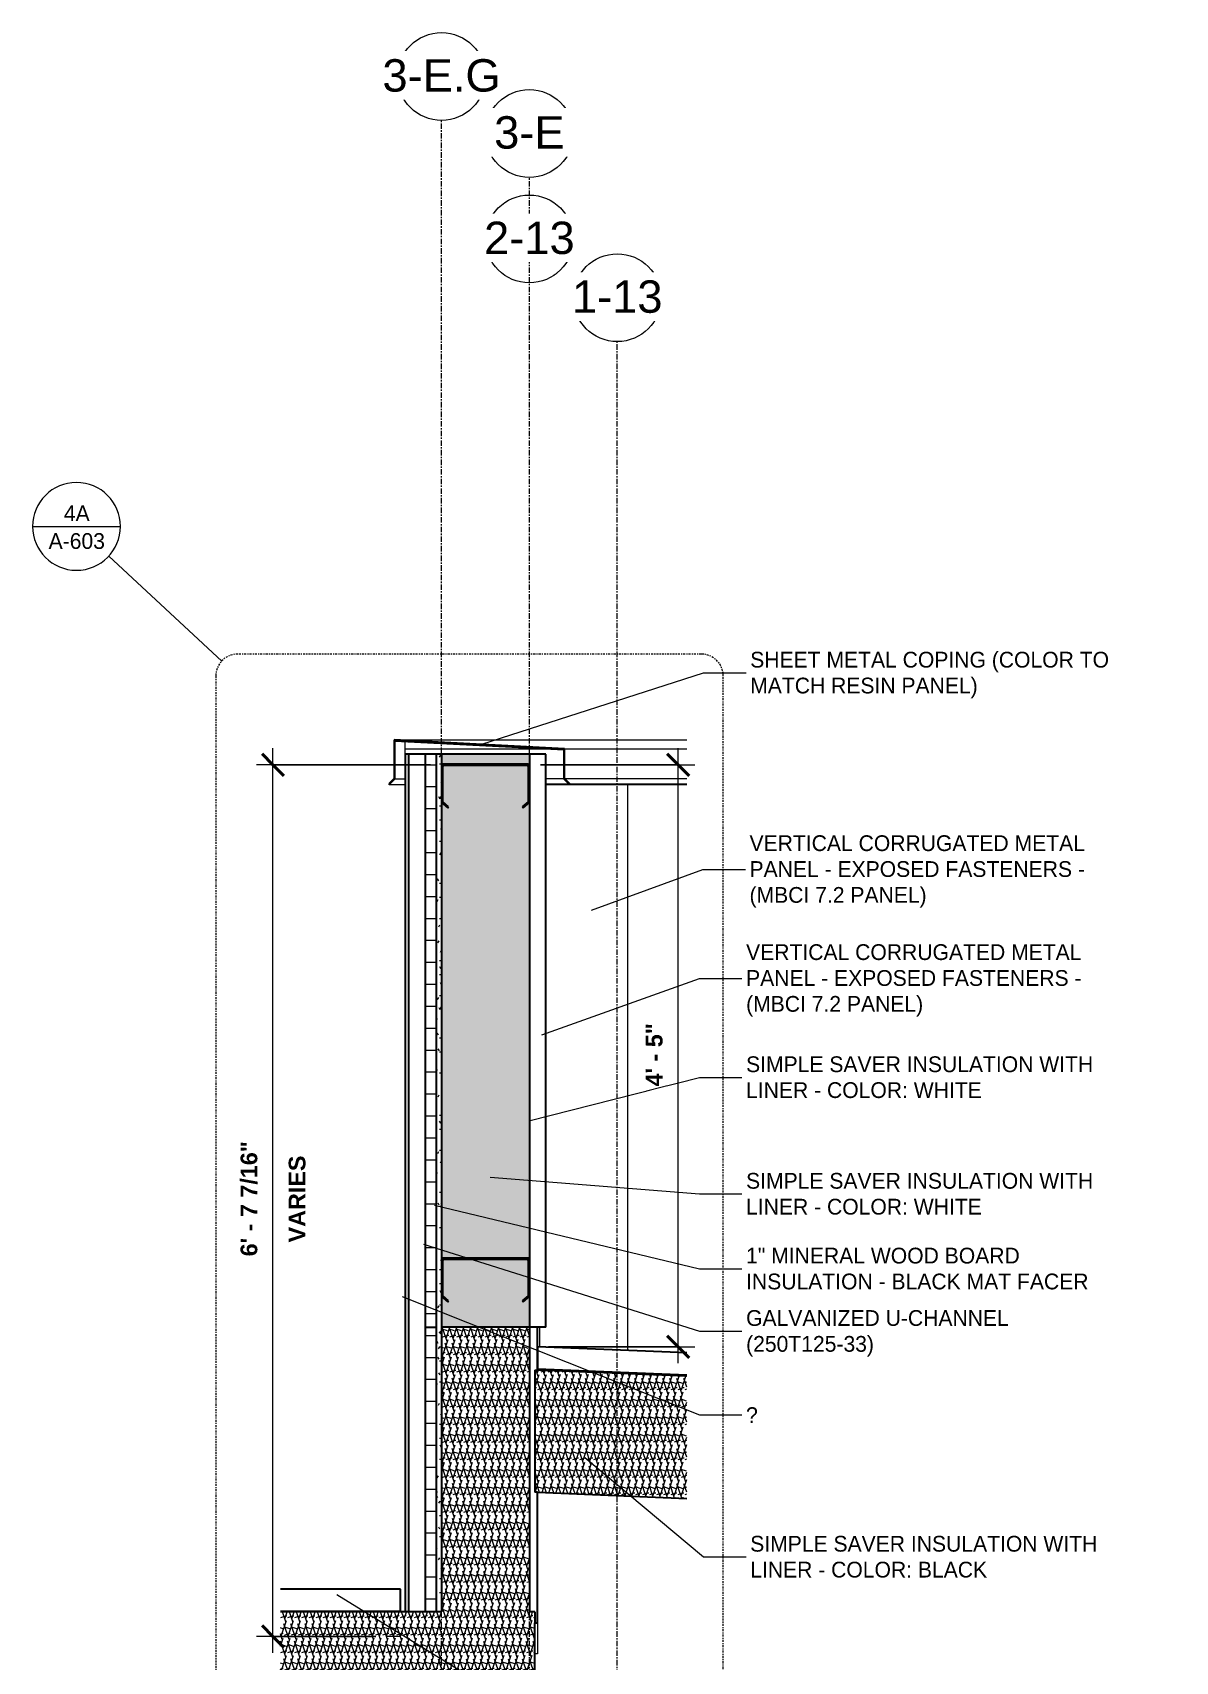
# Model space of a CAD drawing. Header units: inches. Extents: x -22111 to -21580, y -55 to 308.
# Drawn here: x -21887.8 to -21783.7, y 159.5 to 308 of the extents above; entities that cross this region are included whole.
import ezdxf

# ---------------------------------------------------------------- set-up
doc = ezdxf.new("R2010")
doc.units = ezdxf.units.IN
doc.header["$MEASUREMENT"] = 0
doc.linetypes.add('Dash Dot 3_16_', pattern=[0.3125, 0.1875, -0.0625, 0, -0.0625])
doc.linetypes.add('Grid Line 1_2_', pattern=[0.875, 0.5, -0.125, 0.125, -0.125])
for name, color, linetype, lineweight in [('A-ANNO-DIMS', 211, 'Continuous', 9), ('A-ANNO-DIMS-16', 211, 'Continuous', 9), ('A-ANNO-IDEN', 131, 'Continuous', 9), ('A-ANNO-SYMB', 150, 'Continuous', 9), ('A-CLNG', 13, 'Continuous', 30), ('A-CLNG-PATT', 13, 'Continuous', 70), ('A-DETL', 90, 'Continuous', 30), ('A-ROOF', 132, 'Continuous', 30), ('A-ROOF-PATT', 132, 'Continuous', 30), ('A-WALL', 113, 'Continuous', 30), ('A-WALL-PATT', 111, 'Continuous', 70), ('I-WALL', 2, 'Continuous', 30), ('S-BEAM', 12, 'Continuous', 30), ('S-GRID', 1, 'Continuous', 9), ('S-GRID-IDEN', 1, 'Continuous', 9)]:
    doc.layers.add(name, color=color, linetype=linetype, lineweight=lineweight)
doc.styles.add('Arial_1', font='arial.ttf', dxfattribs={"height": 2.950599})
doc.styles.add('Arial_B', font='arialbd.ttf', dxfattribs={"height": 1.522134})
doc.styles.add('Century Gothic', font='GOTHIC.TTF', dxfattribs={"height": 1.437112})
doc.dimstyles.new('OD_Dimension_-_1_16__Tol_', dxfattribs={"dimscale": 12, "dimtxt": 1.5, "dimasz": 0.166667, "dimexe": 0.125, "dimexo": 0.083333, "dimgap": 0.083333, "dimtad": 1, "dimdec": 4, "dimrnd": 0.0625, "dimzin": 1, "dimdsep": 46, "dimlunit": 4, "dimtxsty": 'Arial_B', "dimblk1": 'OBLIQUE', "dimblk2": 'OBLIQUE', "dimsah": 1, "dimcen": 0.09, "dimdle": 0.125, "dimazin": 0, "dimtfac": 1, "dimtdec": 4, "dimtix": 1, "dimtmove": 0, "dimatfit": 3, "dimfxl": 1, "dimtvp": 1, "dimtfill": 1, "dimfrac": 2, "dimtolj": 1, "dimtzin": 0, "dimlwd": 13, "dimlwe": 13, "dimarcsym": 2})
pattern_1 = [(45, (-27048.151, 67.247), (-1.5839192, 1.5839192), []), (45, (-27048.151, 69.647), (-1.5839192, 1.5839192), [])]
pattern_2 = [(161.57, (-27048.071, 67.327), (-0.6397287956, 0.000260972), [0, -4.554, 0.506, 0]), (18.43, (-27048.231, 67.327), (-0.6397287956, -0.000260972), [0, -4.554, 0.506, 0]), (108.43, (-27048.071, 67.327), (0.320200546, -1.599823931), [1.518, -3.542]), (71.57, (-27048.231, 67.327), (0.320200546, 1.599823931), [1.518, -3.542])]
pattern_3 = [(0, (-27048.151, 67.247), (0, 2), []), (90, (-27048.151, 67.247), (-2, 1e-16), [])]
pattern_4 = [(0, (-27048.151, 67.247), (2.56, 0.64), [0.211, -1.709, 0.211, -1.709, -10.24]), (0, (-27048.151, 67.247), (2.56, 0.64), [-3.84, 0.211, -3.629, 0.211, -1.709, -4.48]), (0, (-27048.151, 67.247), (2.56, 0.64), [-9.6, 0.211, -1.069, 0.211, -2.989]), (120, (-27047.191, 67.567), (-1.83425626, 1.89702503), [0.211, -1.709, 0.211, -1.709, -10.24]), (120, (-27047.191, 67.567), (-1.83425626, 1.89702503), [-3.84, 0.211, -3.629, 0.211, -1.709, -4.48]), (120, (-27047.191, 67.567), (-1.83425626, 1.89702503), [-9.6, 0.211, -1.069, 0.211, -2.989]), (240, (-27046.871, 68.847), (-0.72574374, -2.53702503), [0.211, -1.709, 0.211, -1.709, -10.24]), (240, (-27046.871, 68.847), (-0.72574374, -2.53702503), [-3.84, 0.211, -3.629, 0.211, -1.709, -4.48]), (240, (-27046.871, 68.847), (-0.72574374, -2.53702503), [-9.6, 0.211, -1.069, 0.211, -2.989])]

# ---------------------------------------------------------------- blocks, each defined once
blk = doc.blocks.new('Girt_C - 8_D-1930746-Wall Section - One Story - Parapet _ GL E-3')
at = {"layer": 'S-BEAM', "lineweight": 9}
h = blk.add_hatch(dxfattribs=at)
h.set_pattern_fill('FP_10', color=8, style=0, pattern_type=2)
h.set_pattern_definition(pattern_1)
h.paths.add_polyline_path([(-22799.97, 237.31), (-22799.39, 237.8), (-22799.39, 241.11), (-22799.45, 241.24), (-22799.58, 241.3), (-22807.2, 241.3), (-22807.34, 241.24), (-22807.39, 241.11), (-22807.39, 237.8), (-22806.82, 237.31), (-22806.75, 237.4), (-22807.28, 237.85), (-22807.28, 241.11), (-22807.26, 241.17), (-22807.2, 241.19), (-22799.58, 241.19), (-22799.52, 241.17), (-22799.5, 241.11), (-22799.5, 237.85), (-22800.04, 237.4)], flags=0)
at = {"layer": 'S-BEAM', "color": 7}
for p, q in [((-22807.39, 241.11), (-22807.39, 237.8)), ((-22807.28, 237.85), (-22807.28, 241.11)), ((-22799.58, 241.3), (-22807.2, 241.3)), ((-22807.2, 241.19), (-22799.58, 241.19)), ((-22799.5, 241.11), (-22799.5, 237.85)), ((-22799.39, 237.8), (-22799.39, 241.11)), ((-22807.39, 237.8), (-22806.82, 237.31)), ((-22806.75, 237.4), (-22807.28, 237.85)), ((-22799.5, 237.85), (-22800.04, 237.4)), ((-22799.97, 237.31), (-22799.39, 237.8)), ((-22806.82, 237.31), (-22806.75, 237.4)), ((-22800.04, 237.4), (-22799.97, 237.31))]:
    blk.add_line(p, q, dxfattribs=at)
for centre, radius, start, end in [((-22807.2, 241.11), 0.188, 90, 180), ((-22807.2, 241.11), 0.0782, 90, 177.8773), ((-22799.58, 241.11), 0.188, 0, 90), ((-22799.58, 241.11), 0.0782, 3.0424, 90)]:
    blk.add_arc(centre, radius, start, end, dxfattribs=at)
blk = doc.blocks.new('Girt_C - 8_D-V3-Wall Section - One Story - Parapet _ GL E-3')
at = {"layer": 'S-BEAM', "lineweight": 9}
h = blk.add_hatch(dxfattribs=at)
h.set_pattern_fill('FP_10', color=8, style=0, pattern_type=2)
h.set_pattern_definition(pattern_1)
h.paths.add_polyline_path([(-22799.97, 192.31), (-22799.39, 192.8), (-22799.39, 196.11), (-22799.45, 196.24), (-22799.58, 196.3), (-22807.2, 196.3), (-22807.34, 196.24), (-22807.39, 196.11), (-22807.39, 192.8), (-22806.82, 192.31), (-22806.75, 192.4), (-22807.28, 192.85), (-22807.28, 196.11), (-22807.26, 196.17), (-22807.2, 196.19), (-22799.58, 196.19), (-22799.52, 196.17), (-22799.5, 196.11), (-22799.5, 192.85), (-22800.04, 192.4)], flags=0)
at = {"layer": 'S-BEAM', "color": 7}
for p, q in [((-22807.39, 196.11), (-22807.39, 192.8)), ((-22807.28, 192.85), (-22807.28, 196.11)), ((-22799.58, 196.3), (-22807.2, 196.3)), ((-22807.2, 196.19), (-22799.58, 196.19)), ((-22799.5, 196.11), (-22799.5, 192.85)), ((-22799.39, 192.8), (-22799.39, 196.11)), ((-22807.39, 192.8), (-22806.82, 192.31)), ((-22806.75, 192.4), (-22807.28, 192.85)), ((-22806.82, 192.31), (-22806.75, 192.4)), ((-22799.5, 192.85), (-22800.04, 192.4)), ((-22800.04, 192.4), (-22799.97, 192.31)), ((-22799.97, 192.31), (-22799.39, 192.8))]:
    blk.add_line(p, q, dxfattribs=at)
for centre, radius, start, end in [((-22807.2, 196.11), 0.188, 90, 180), ((-22807.2, 196.11), 0.0782, 90, 177.8773), ((-22799.58, 196.11), 0.188, 0, 90), ((-22799.58, 196.11), 0.0782, 3.0424, 90)]:
    blk.add_arc(centre, radius, start, end, dxfattribs=at)
blk = doc.blocks.new('Grid - Grid Head - Circle-14747-Wall Section - One Story - Parapet _ GL E-3')
at = {"layer": 'S-GRID-IDEN'}
blk.add_circle((-22807.39, 303.95), 4, dxfattribs=at)
blk = doc.blocks.new('DIMBLOCK1-Wall Section - One Story - Parapet _ GL E-3')
at = {"layer": 'A-ANNO-DIMS-16', "lineweight": 50}
for p, q in [((-21865.88, 241.24), (-21866.88, 242.24)), ((-21865.88, 241.24), (-21864.88, 240.24)), ((-21865.88, 161.82), (-21866.88, 162.82)), ((-21865.88, 161.82), (-21864.88, 160.82))]:
    blk.add_line(p, q, dxfattribs=at)
at = {"layer": 'A-ANNO-DIMS-16', "lineweight": 13}
for p, q in [((-21865.88, 160.32), (-21865.88, 242.74)), ((-21851.53, 241.24), (-21867.38, 241.24)), ((-21865.88, 241.24), (-21851.53, 241.24)), ((-21856.53, 161.82), (-21867.38, 161.82)), ((-21865.88, 161.82), (-21856.53, 161.82))]:
    blk.add_line(p, q, dxfattribs=at)
at = {"layer": 'A-ANNO-DIMS-16', "color": 0, "lineweight": 13, "attachment_point": 1, "rotation": 90, "line_spacing_factor": 0.938532, "style": 'Arial_B', "bg_fill": 3, "box_fill_scale": 1.25, "bg_fill_color": 0, "bg_fill_transparency": 0}
for s, insert, char_height, width in [('6\' - 7 7/16"', (-21868.83, 196.45), 1.5221, 12.2), ('VARIES', (-21864.45, 197.72), 1.522, 9.1429)]:
    blk.add_mtext(s, dxfattribs=dict(at, insert=insert, char_height=char_height, width=width))
blk = doc.blocks.new('_Oblique')
at = {"color": 0, "linetype": 'ByBlock', "lineweight": -2}
blk.add_line((-0.5, -0.5), (0.5, 0.5), dxfattribs=at)
blk = doc.blocks.new('DIMBLOCK2-Wall Section - One Story - Parapet _ GL E-3')
at = {"layer": 'A-ANNO-DIMS-16', "lineweight": 50}
for p, q in [((-21828.98, 241.24), (-21829.98, 242.24)), ((-21828.98, 241.24), (-21827.98, 240.24)), ((-21828.98, 188.22), (-21829.98, 189.22)), ((-21828.98, 188.22), (-21827.98, 187.22))]:
    blk.add_line(p, q, dxfattribs=at)
at = {"layer": 'A-ANNO-DIMS-16', "lineweight": 13}
for p, q in [((-21828.98, 186.72), (-21828.98, 242.74)), ((-21841.53, 241.24), (-21827.48, 241.24)), ((-21828.98, 241.24), (-21841.53, 241.24)), ((-21840.78, 188.22), (-21827.48, 188.22)), ((-21828.98, 188.22), (-21840.78, 188.22))]:
    blk.add_line(p, q, dxfattribs=at)
at = {"layer": 'A-ANNO-DIMS-16', "color": 0, "lineweight": 13, "insert": (-21831.93, 211.93), "char_height": 1.522, "width": 6.7143, "attachment_point": 1, "rotation": 90, "line_spacing_factor": 0.938532, "style": 'Arial_B', "bg_fill": 3, "box_fill_scale": 1.25, "bg_fill_color": 0, "bg_fill_transparency": 0}
blk.add_mtext('4\' - 5"', dxfattribs=at)
blk = doc.blocks.new('Section - Callout Head-19020-Wall Section - One Story - Parapet _ GL E-3')
at = {"layer": 'A-ANNO-SYMB'}
blk.add_line((-22844.63, 262.96), (-22836.63, 262.96), dxfattribs=at)
for start, end in [(0, 180), (180, 360)]:
    blk.add_arc((-22840.63, 262.96), 4, start, end, dxfattribs=at)

msp = doc.modelspace()

# ---------------------------------------------------------------- hatches: boundary and pattern name
at = {"layer": 'A-CLNG-PATT', "lineweight": 9}
h = msp.add_hatch(dxfattribs=at)
h.set_pattern_fill('FP_11', color=8, style=0, pattern_type=2)
h.set_pattern_definition(pattern_2)
h.paths.add_polyline_path([(-21828.2048, 174.38552), (-21828.2048, 185.52017), (-21842.03305, 186.09635), (-21842.03305, 174.9617), (-21841.78305, 174.95128)], flags=0)
h = msp.add_hatch(dxfattribs=at)
h.set_pattern_fill('FP_11', color=8, style=0, pattern_type=2)
h.set_pattern_definition(pattern_2)
h.paths.add_polyline_path([(-21865.2088, 152.92201), (-21842.03305, 152.92201), (-21842.03305, 164.05666), (-21865.2088, 164.05666), (-21865.2088, 153.0827)], flags=0)
at = {"layer": 'A-ROOF-PATT', "lineweight": 9}
h = msp.add_hatch(dxfattribs=at)
h.set_pattern_fill('FP_8', color=8, style=0, pattern_type=2)
h.set_pattern_definition([(90, (-956.857, 1103.646), (-16.082, 1e-15), [])])
h.paths.add_polyline_path([(-21865.2088, 164.05666), (-21854.28305, 164.05666), (-21854.28305, 164.11916), (-21865.2088, 164.11916)], flags=0)
at = {"layer": 'A-WALL-PATT', "lineweight": 9}
h = msp.add_hatch(dxfattribs=at)
h.set_pattern_fill('FP_14', color=8, style=0, pattern_type=2)
h.set_pattern_definition(pattern_3)
h.paths.add_polyline_path([(-21852.03305, 190), (-21851.03305, 190), (-21851.03305, 242.20202), (-21852.03305, 242.20202), (-21852.03305, 194.03936)], flags=0)
h = msp.add_hatch(dxfattribs=at)
h.set_pattern_fill('FP_15', color=8, style=0, pattern_type=2)
h.set_pattern_definition(pattern_4)
h.paths.add_polyline_path([(-21850.53305, 190), (-21850.53305, 242.20202), (-21851.03305, 242.20202), (-21851.03305, 190)], flags=0)
h = msp.add_hatch(dxfattribs=at)
h.set_pattern_fill('FP_11', color=8, style=0, pattern_type=2)
h.set_pattern_definition(pattern_2)
h.paths.add_polyline_path([(-21842.53305, 190), (-21842.53305, 242.20202), (-21850.53305, 242.20202), (-21850.53305, 190)], flags=0)
h = msp.add_hatch(dxfattribs=at)
h.set_pattern_fill('FP_13', color=8, style=0, pattern_type=2)
h.set_pattern_definition([(270, (-23657.58, -153.667), (8, 5e-16), [])])
h.paths.add_polyline_path([(-21828.2048, 187.65212), (-21828.2048, 239.45581), (-21841.03305, 239.45581), (-21841.03305, 190), (-21841.78305, 190), (-21841.78305, 188.21788)], flags=0)
h = msp.add_hatch(dxfattribs=at)
h.set_pattern_fill('FP_14', color=8, style=0, pattern_type=2)
h.set_pattern_definition(pattern_3)
h.paths.add_polyline_path([(-21851.03305, 164.05666), (-21851.03305, 190), (-21852.03305, 190), (-21852.03305, 164.05666)], flags=0)
h = msp.add_hatch(dxfattribs=at)
h.set_pattern_fill('FP_15', color=8, style=0, pattern_type=2)
h.set_pattern_definition(pattern_4)
h.paths.add_polyline_path([(-21851.03305, 164.05666), (-21850.53305, 164.05666), (-21850.53305, 190), (-21851.03305, 190), (-21851.03305, 173.56103)], flags=0)
h = msp.add_hatch(dxfattribs=at)
h.set_pattern_fill('FP_11', color=8, style=0, pattern_type=2)
h.set_pattern_definition(pattern_2)
h.paths.add_polyline_path([(-21850.53305, 164.05666), (-21842.53305, 164.05666), (-21842.53305, 190), (-21850.53305, 190), (-21850.53305, 173.56103)], flags=0)
h = msp.add_hatch(dxfattribs=at)
h.set_pattern_fill('FP_7', color=8, style=0, pattern_type=2)
h.set_pattern_definition([(90, (-23560.5, 677.25), (-193, -193), [48, -145]), (180, (-23560.5, 677.25), (-2e-14, -193), [96, -97]), (270, (-23656.5, 725.25), (-193, -193), [48, -145]), (180, (-23560.5, 725.25), (-2e-14, -193), [96, -97]), (270, (-23657, 725.25), (-193, -193), [48, -145]), (180, (-23657, 725.25), (-2e-14, -193), [96, -97]), (90, (-23753, 677.25), (-193, -193), [48, -145]), (180, (-23657, 677.25), (-2e-14, -193), [96, -97]), (90, (-23608.25, 725.5), (-193, -193), [48, -145]), (180, (-23560.12, 725.5), (-2e-14, -193), [48.125, -144.875]), (180, (-23560.12, 773.5), (-2e-14, -193), [48.125, -144.875]), (90, (-23704.75, 725.5), (-193, -193), [48, -145]), (180, (-23608.75, 725.5), (-2e-14, -193), [96, -97]), (270, (-23608.75, 773.5), (-193, -193), [48, -145]), (180, (-23608.75, 773.5), (-2e-14, -193), [96, -97]), (180, (-23705.25, 725.5), (-2e-14, -193), [48, -145]), (270, (-23705.25, 773.5), (-193, -193), [48, -145]), (180, (-23705.25, 773.5), (-2e-14, -193), [48, -145]), (90, (-23560.5, 773.75), (-193, -193), [48, -145]), (180, (-23560.5, 773.75), (-2e-14, -193), [96, -97]), (270, (-23656.5, 821.75), (-193, -193), [48, -145]), (180, (-23560.5, 821.75), (-2e-14, -193), [96, -97]), (270, (-23657, 821.75), (-193, -193), [48, -145]), (180, (-23657, 821.75), (-2e-14, -193), [96, -97]), (90, (-23753, 773.75), (-193, -193), [48, -145]), (180, (-23657, 773.75), (-2e-14, -193), [96, -97]), (90, (-23608.25, 822), (-193, -193), [48, -145]), (180, (-23560.12, 822), (-2e-14, -193), [48.125, -144.875]), (180, (-23560.12, 870), (-2e-14, -193), [48.125, -144.875]), (90, (-23704.75, 822), (-193, -193), [48, -145]), (180, (-23608.75, 822), (-2e-14, -193), [96, -97]), (270, (-23608.75, 870), (-193, -193), [48, -145]), (180, (-23608.75, 870), (-2e-14, -193), [96, -97]), (180, (-23705.25, 822), (-2e-14, -193), [48, -145]), (270, (-23705.25, 870), (-193, -193), [48, -145]), (180, (-23705.25, 870), (-2e-14, -193), [48, -145])])
h.paths.add_polyline_path([(-21850.15805, 0), (-21850.15805, 87), (-21849.15805, 87), (-21849.15805, 133.22708), (-21853.84555, 133.22708), (-21853.84555, 0)], flags=0)
h.paths.add_polyline_path([(-21828.2048, 185.52017), (-21828.2048, 185.65038), (-21841.78305, 186.21614), (-21841.78305, 186.08593)], flags=0)

# ---------------------------------------------------------------- linework, layer by layer
at = {"layer": 'A-ANNO-IDEN', "color": 153}
for p, q in [((-21826.66971, 249.62233), (-21822.42582, 249.62233)), ((-21826.73221, 231.68844), (-21822.48832, 231.68844)), ((-21827.04471, 182.00832), (-21822.80082, 182.00832)), ((-21837.47, 178.12819), (-21826.66971, 169.07054)), ((-21826.66971, 169.07054), (-21822.42582, 169.07054))]:
    msp.add_line(p, q, dxfattribs=at)
at = {"layer": 'A-ANNO-SYMB'}
msp.add_line((-21870.55091, 250.69088), (-21880.83791, 260.24047), dxfattribs=at)
at = {"layer": 'A-ANNO-SYMB', "linetype": 'Dash Dot 3_16_'}
for p, q in [((-21826.87625, 251.33018), (-21869.08514, 251.33018)), ((-21871.08514, 249.33018), (-21871.08514, 133.53041)), ((-21824.87625, 133.53041), (-21824.87625, 249.33018))]:
    msp.add_line(p, q, dxfattribs=at)
for centre, start, end in [((-21869.08514, 249.33018), 90, 180), ((-21826.87625, 249.33018), 0, 90)]:
    msp.add_arc(centre, 2, start, end, dxfattribs=at)
at = {"layer": 'A-CLNG', "color": 7}
for p, q in [((-21842.03305, 186.09635), (-21842.03305, 174.9617)), ((-21828.2048, 185.52017), (-21841.78305, 186.08593)), ((-21841.78305, 174.95128), (-21828.2048, 174.38552)), ((-21850.53305, 164.05666), (-21865.2088, 164.05666)), ((-21842.03305, 164.05666), (-21842.53305, 164.05666)), ((-21842.03305, 152.92201), (-21842.03305, 163.07199))]:
    msp.add_line(p, q, dxfattribs=at)
at = {"layer": 'A-DETL', "color": 43, "lineweight": 18}
msp.add_line((-21854.28305, 161.8214), (-21855.53305, 161.8214), dxfattribs=at)
at = {"layer": 'A-ROOF', "color": 7}
for p, q in [((-21828.2048, 187.65212), (-21841.78305, 188.21788)), ((-21841.78305, 188.21788), (-21841.78305, 186.21614)), ((-21841.78305, 186.21614), (-21828.2048, 185.65038)), ((-21854.28305, 166.1209), (-21865.2088, 166.1209)), ((-21854.28305, 164.11916), (-21854.28305, 166.1209)), ((-21865.2088, 164.11916), (-21854.28305, 164.11916))]:
    msp.add_line(p, q, dxfattribs=at)
at = {"layer": 'A-ROOF', "color": 43, "lineweight": 18}
msp.add_line((-21854.28305, 164.05526), (-21854.28305, 164.11916), dxfattribs=at)
at = {"layer": 'A-WALL', "color": 43, "lineweight": 18}
for p, q in [((-21854.84555, 243.5), (-21828.2048, 243.5)), ((-21853.84555, 243.44759), (-21853.84555, 243.5)), ((-21853.84555, 242.20202), (-21853.84555, 243.38501)), ((-21853.84555, 242.68768), (-21840.53975, 242.68768)), ((-21839.34555, 242.68768), (-21828.2048, 242.68768)), ((-21855.30135, 239.45581), (-21853.84555, 239.45581)), ((-21854.78305, 239.97411), (-21853.84555, 239.97411)), ((-21841.03305, 240), (-21839.40805, 240)), ((-21841.03305, 239.5), (-21838.93393, 239.5)), ((-21841.03305, 239.45581), (-21828.2048, 239.45581)), ((-21839.34555, 240), (-21828.2048, 240)), ((-21838.84555, 239.5), (-21828.2048, 239.5)), ((-21841.78305, 163.07199), (-21841.78305, 160.42597))]:
    msp.add_line(p, q, dxfattribs=at)
at = {"layer": 'A-WALL', "color": 7}
for p, q in [((-21839.34555, 242.68768), (-21854.84555, 243.5)), ((-21854.84555, 243.5), (-21854.84555, 240)), ((-21854.78305, 239.97411), (-21854.78305, 243.43414)), ((-21854.78305, 243.43414), (-21839.40805, 242.62837)), ((-21841.03305, 242.20202), (-21853.84555, 242.20202)), ((-21853.84555, 242.20202), (-21853.84555, 164.05666)), ((-21853.53305, 242.20202), (-21853.53305, 164.05666)), ((-21852.03305, 242.20202), (-21852.03305, 164.05666)), ((-21851.03305, 242.20202), (-21851.03305, 164.05666)), ((-21850.53305, 242.20202), (-21850.53305, 164.05666)), ((-21842.53305, 242.20202), (-21842.53305, 164.05666)), ((-21841.03305, 190), (-21841.03305, 242.20202)), ((-21839.40805, 242.62837), (-21839.40805, 239.97411)), ((-21839.34555, 240), (-21839.34555, 242.68768)), ((-21854.84555, 240), (-21855.34555, 239.5)), ((-21855.34555, 239.5), (-21855.30135, 239.45581)), ((-21855.30135, 239.45581), (-21854.78305, 239.97411)), ((-21839.40805, 239.97411), (-21838.88974, 239.45581)), ((-21838.84555, 239.5), (-21839.34555, 240)), ((-21838.88974, 239.45581), (-21838.84555, 239.5)), ((-21852.03305, 190), (-21851.03305, 190)), ((-21841.03305, 190), (-21850.53305, 190)), ((-21841.78305, 186.08593), (-21841.78305, 190)), ((-21842.03305, 186.09635), (-21841.78305, 186.08593)), ((-21841.78305, 174.95128), (-21842.03305, 174.9617)), ((-21841.78305, 163.07199), (-21841.78305, 174.95128)), ((-21842.03305, 164.05666), (-21842.03305, 163.07199)), ((-21842.03305, 163.07199), (-21841.78305, 163.07199))]:
    msp.add_line(p, q, dxfattribs=at)
at = {"layer": 'I-WALL', "color": 43, "lineweight": 18}
for p, q in [((-21841.78305, 160.42597), (-21841.78305, 160.22332)), ((-21841.78305, 160.22332), (-21842.03305, 160.22332))]:
    msp.add_line(p, q, dxfattribs=at)
at = {"layer": 'S-GRID', "linetype": 'Grid Line 1_2_'}
for p, q in [((-21850.53305, -52.57548), (-21850.53305, 299.953)), ((-21842.53305, -52.57548), (-21842.53305, 294.75765)), ((-21842.53305, -52.57548), (-21842.53305, 285.15412)), ((-21834.53305, -52.57548), (-21834.53305, 279.80134))]:
    msp.add_line(p, q, dxfattribs=at)

# ---------------------------------------------------------------- block references
at = {"layer": 'A-ANNO-SYMB'}
msp.add_blockref('Section - Callout Head-19020-Wall Section - One Story - Parapet _ GL E-3', (956.85718, 0), dxfattribs=at)
at = {"layer": 'S-BEAM', "color": 43, "lineweight": 18}
for name in ['Girt_C - 8_D-1930746-Wall Section - One Story - Parapet _ GL E-3', 'Girt_C - 8_D-V3-Wall Section - One Story - Parapet _ GL E-3']:
    msp.add_blockref(name, (956.85718, 0), dxfattribs=at)
at = {"layer": 'S-GRID-IDEN'}
for p in [(956.85718, 0), (972.85718, -20.15167)]:
    msp.add_blockref('Grid - Grid Head - Circle-14747-Wall Section - One Story - Parapet _ GL E-3', p, dxfattribs=at)

# ---------------------------------------------------------------- texts
at = {"layer": 'A-ANNO-SYMB', "char_height": 1.437112, "attachment_point": 2, "line_spacing_factor": 0.984117, "style": 'Century Gothic'}
for s, insert, width in [('4A', (-21883.74639, 264.87698), 3.078), ('A-603', (-21883.74639, 262.34494), 6.48)]:
    msp.add_mtext(s, dxfattribs=dict(at, insert=insert, width=width))

# ---------------------------------------------------------------- next in the draw order: texts
at = {"layer": 'A-ANNO-IDEN', "attachment_point": 1, "line_spacing_factor": 0.984117, "style": 'Century Gothic', "bg_fill": 3, "box_fill_scale": 1.25, "bg_fill_color": 0, "bg_fill_transparency": 0}
for s, insert, char_height, width in [('SHEET METAL COPING (COLOR TO\\PMATCH RESIN PANEL)', (-21822.42582, 251.53563), 1.4371118, 38.358), ('VERTICAL CORRUGATED METAL\\PPANEL - EXPOSED FASTENERS -\\P(MBCI 7.2 PANEL)', (-21822.48832, 234.81603), 1.4371118, 35.478), ('?', (-21822.80082, 182.70733), 1.43711, 1.386), ('SIMPLE SAVER INSULATION WITH\\PLINER - COLOR: BLACK', (-21822.42582, 170.98385), 1.4371118, 35.55)]:
    msp.add_mtext(s, dxfattribs=dict(at, insert=insert, char_height=char_height, width=width))
at = {"layer": 'S-GRID-IDEN', "char_height": 2.950599, "attachment_point": 2, "line_spacing_factor": 0.938532, "style": 'Arial_1', "bg_fill": 3, "box_fill_scale": 1.25, "bg_fill_color": 0, "bg_fill_transparency": 0}
for s, insert, width in [('3-E.G', (-21850.53382, 305.52581), 12.816), ('1-13', (-21834.53382, 285.37415), 9.828)]:
    msp.add_mtext(s, dxfattribs=dict(at, insert=insert, width=width))

# ---------------------------------------------------------------- next in the draw order: dimensions: what is measured, and where the dimension line sits
at = {"layer": 'A-ANNO-DIMS', "lineweight": 13}
dim = msp.add_linear_dim(base=(-21865.87995, 241.24219), p1=(-21855.53305, 161.8214), p2=(-21850.53305, 241.24219), angle=90, text='<>\\XVARIES', dimstyle='OD_Dimension_-_1_16__Tol_', override={"dimpost": '<>', "dimfxl": 79.578019}, dxfattribs=at)
dim.commit()
dim.dimension.update_dxf_attribs({"geometry": 'DIMBLOCK1-Wall Section - One Story - Parapet _ GL E-3', "text_midpoint": (-21865.87995, 201.53179)})
dim = msp.add_linear_dim(base=(-21828.98382, 241.24219), p1=(-21841.78305, 188.21788), p2=(-21842.53305, 241.24219), angle=90, dimstyle='OD_Dimension_-_1_16__Tol_', override={"dimpost": '<>', "dimfxl": 53.029614}, dxfattribs=at)
dim.commit()
dim.dimension.update_dxf_attribs({"geometry": 'DIMBLOCK2-Wall Section - One Story - Parapet _ GL E-3', "text_midpoint": (-21830.76098, 214.73003)})

# ---------------------------------------------------------------- next in the draw order: linework, layer by layer
at = {"layer": 'A-ANNO-IDEN', "color": 153}
for p, q in [((-21846.85379, 243.11237), (-21826.66971, 249.62233)), ((-21836.86281, 227.99214), (-21826.73221, 231.68844)), ((-21841.41169, 216.63124), (-21827.04471, 221.76203)), ((-21827.04471, 221.76203), (-21822.80082, 221.76203)), ((-21842.58187, 208.80003), (-21827.04471, 212.76064)), ((-21827.04471, 212.76064), (-21822.80082, 212.76064)), ((-21846.09241, 203.66924), (-21827.04471, 202.139)), ((-21827.04471, 202.139), (-21822.80082, 202.139)), ((-21851.17133, 201.10308), (-21827.04471, 195.32526)), ((-21852.16751, 197.56485), (-21827.04471, 189.63951)), ((-21827.04471, 195.32526), (-21822.80082, 195.32526)), ((-21854.12076, 192.77938), (-21827.04471, 182.00832)), ((-21827.04471, 189.63951), (-21822.80082, 189.63951)), ((-21860.06566, 165.62987), (-21826.66971, 145.09489))]:
    msp.add_line(p, q, dxfattribs=at)

# ---------------------------------------------------------------- next in the draw order: block references
at = {"layer": 'S-GRID-IDEN'}
for p in [(964.85718, -5.19535), (964.85718, -14.79888)]:
    msp.add_blockref('Grid - Grid Head - Circle-14747-Wall Section - One Story - Parapet _ GL E-3', p, dxfattribs=at)

# ---------------------------------------------------------------- next in the draw order: texts
at = {"layer": 'A-ANNO-IDEN', "char_height": 1.4371118, "attachment_point": 1, "line_spacing_factor": 0.984117, "style": 'Century Gothic', "bg_fill": 3, "box_fill_scale": 1.25, "bg_fill_color": 0, "bg_fill_transparency": 0}
for s, insert, width in [('VERTICAL CORRUGATED METAL\\PPANEL - EXPOSED FASTENERS -\\P(MBCI 7.2 PANEL)', (-21822.80082, 224.88962), 35.478), ('SIMPLE SAVER INSULATION WITH\\PLINER - COLOR: WHITE', (-21822.80082, 214.67394), 35.55), ('SIMPLE SAVER INSULATION WITH\\PLINER - COLOR: WHITE', (-21822.80082, 204.0523), 35.55), ('1" MINERAL WOOD BOARD\\PINSULATION - BLACK MAT FACER', (-21822.80082, 197.23856), 36.63), ('GALVANIZED U-CHANNEL\\P(250T125-33)', (-21822.80082, 191.55282), 28.854)]:
    msp.add_mtext(s, dxfattribs=dict(at, insert=insert, width=width))
at = {"layer": 'S-GRID-IDEN', "char_height": 2.950599, "attachment_point": 2, "line_spacing_factor": 0.938532, "style": 'Arial_1', "bg_fill": 3, "box_fill_scale": 1.25, "bg_fill_color": 0, "bg_fill_transparency": 0}
for s, insert, width in [('3-E', (-21842.53382, 300.33046), 7.632), ('2-13', (-21842.53382, 290.72693), 9.828)]:
    msp.add_mtext(s, dxfattribs=dict(at, insert=insert, width=width))

doc.saveas('drawing.dxf')
